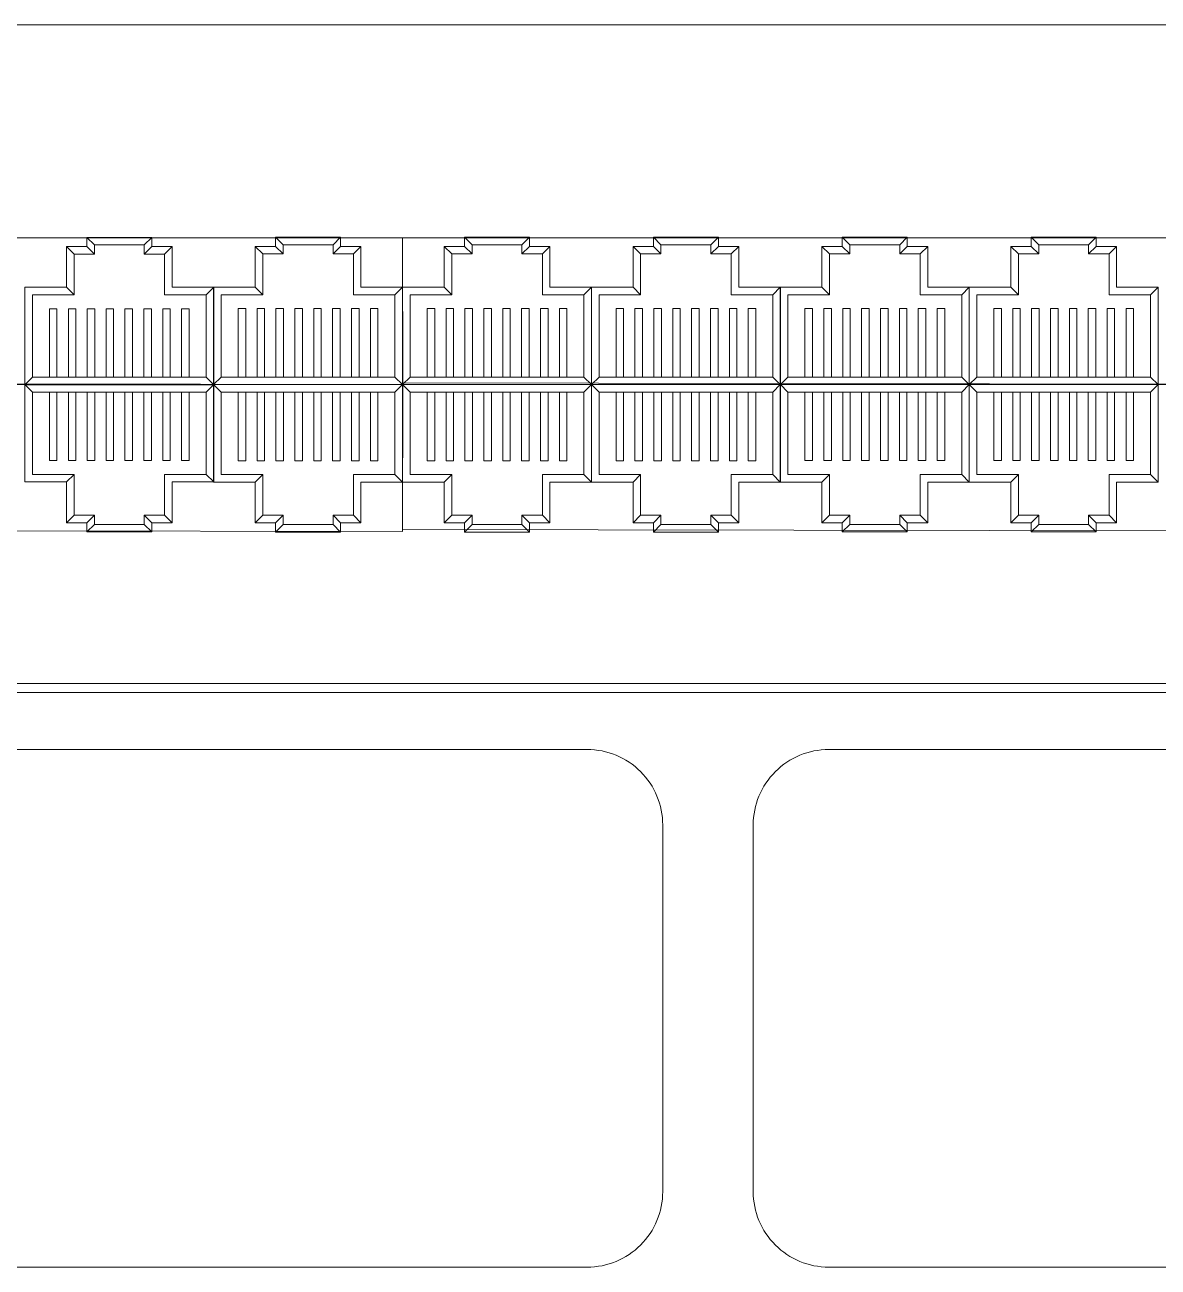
# Model space of a CAD drawing. Header units: millimetres. Extents: x -12727 to 3737, y -1743 to 2772.
# Drawn here: x 517.4 to 592.4, y 862.5 to 944.8 of the extents above; entities that cross this region are included whole.
import ezdxf

# ---------------------------------------------------------------- set-up
doc = ezdxf.new("R2010")
doc.units = ezdxf.units.MM
doc.layers.get('0').update_dxf_attribs({"lineweight": 5})
doc.layers.add('-0', color=7, linetype='Continuous', lineweight=5)

# ---------------------------------------------------------------- blocks, each defined once
blk = doc.blocks.new('ZYXEL  GS1100-24-EU0103F')
at = {"layer": '-0', "color": 253, "lineweight": 15}
for p, q in [((0, 43.609), (482.5, 43.609)), ((482.5, 0), (0, 0))]:
    blk.add_line(p, q, dxfattribs=at)
at = {"layer": '-0', "color": 253, "lineweight": 0}
for p, q in [((191.586, 29.513), (116.568, 29.513)), ((169.34, 26.234), (169.34, 28.934)), ((169.34, 28.934), (170.69, 28.934)), ((169.84, 28.434), (169.34, 28.934)), ((170.69, 28.934), (170.69, 29.541)), ((170.69, 29.541), (174.991, 29.541)), ((171.19, 29.041), (170.69, 29.541)), ((171.19, 28.434), (170.69, 28.934)), ((171.19, 28.434), (171.19, 29.041)), ((171.19, 29.041), (174.491, 29.041)), ((174.491, 29.041), (174.991, 29.541)), ((174.491, 28.434), (174.491, 29.041)), ((174.491, 28.434), (174.991, 28.934)), ((174.991, 28.934), (174.991, 29.541)), ((176.341, 28.934), (174.991, 28.934)), ((175.841, 28.434), (176.341, 28.934)), ((176.341, 26.234), (176.341, 28.934)), ((181.834, 26.243), (181.834, 28.943)), ((181.834, 28.943), (183.184, 28.943)), ((182.334, 28.443), (181.834, 28.943)), ((183.184, 28.943), (183.184, 29.55)), ((183.184, 29.55), (187.485, 29.55)), ((183.684, 29.05), (183.184, 29.55)), ((183.684, 28.443), (183.184, 28.943)), ((183.684, 28.443), (183.684, 29.05)), ((183.684, 29.05), (186.985, 29.05)), ((186.985, 29.05), (187.485, 29.55)), ((186.985, 28.443), (186.985, 29.05)), ((186.985, 28.443), (187.485, 28.943)), ((187.485, 28.943), (187.485, 29.55)), ((188.835, 28.943), (187.485, 28.943)), ((188.335, 28.443), (188.835, 28.943)), ((188.835, 26.243), (188.835, 28.943)), ((266.604, 29.513), (191.586, 29.513)), ((191.586, 29.513), (191.598, 19.791)), ((191.598, 19.791), (191.586, 29.513)), ((194.343, 26.245), (194.343, 28.946)), ((194.343, 28.946), (195.693, 28.946)), ((194.843, 28.446), (194.343, 28.946)), ((195.693, 28.946), (195.693, 29.552)), ((195.693, 29.552), (199.994, 29.552)), ((196.193, 29.052), (195.693, 29.552)), ((196.193, 28.446), (195.693, 28.946)), ((196.193, 28.446), (196.193, 29.052)), ((196.193, 29.052), (199.494, 29.052)), ((199.494, 29.052), (199.994, 29.552)), ((199.494, 28.446), (199.494, 29.052)), ((199.494, 28.446), (199.994, 28.946)), ((199.994, 28.946), (199.994, 29.552)), ((201.344, 28.946), (199.994, 28.946)), ((200.844, 28.446), (201.344, 28.946)), ((201.344, 26.245), (201.344, 28.946)), ((206.845, 26.245), (206.845, 28.946)), ((206.845, 28.946), (208.196, 28.946)), ((207.345, 28.446), (206.845, 28.946)), ((208.196, 28.946), (208.196, 29.552)), ((208.196, 29.552), (212.496, 29.552)), ((208.696, 29.052), (208.196, 29.552)), ((208.696, 28.446), (208.196, 28.946)), ((208.696, 28.446), (208.696, 29.052)), ((208.696, 29.052), (211.996, 29.052)), ((211.996, 29.052), (212.496, 29.552)), ((211.996, 28.446), (211.996, 29.052)), ((211.996, 28.446), (212.496, 28.946)), ((212.496, 28.946), (212.496, 29.552)), ((213.847, 28.946), (212.496, 28.946)), ((213.347, 28.446), (213.847, 28.946)), ((213.847, 26.245), (213.847, 28.946)), ((219.35, 26.243), (219.35, 28.943)), ((219.35, 28.943), (220.701, 28.943)), ((219.85, 28.443), (219.35, 28.943)), ((220.701, 28.943), (220.701, 29.55)), ((220.701, 29.55), (225.002, 29.55)), ((221.201, 29.05), (220.701, 29.55)), ((221.201, 28.443), (220.701, 28.943)), ((221.201, 28.443), (221.201, 29.05)), ((221.201, 29.05), (224.501, 29.05)), ((224.501, 29.05), (225.002, 29.55)), ((224.501, 28.443), (224.501, 29.05)), ((224.501, 28.443), (225.002, 28.943)), ((225.002, 28.943), (225.002, 29.55)), ((226.352, 28.943), (225.002, 28.943)), ((225.852, 28.443), (226.352, 28.943)), ((226.352, 26.243), (226.352, 28.943)), ((231.853, 26.242), (231.853, 28.943)), ((231.853, 28.943), (233.203, 28.943)), ((232.353, 28.443), (231.853, 28.943)), ((233.203, 28.943), (233.203, 29.549)), ((233.203, 29.549), (237.504, 29.549)), ((233.703, 29.049), (233.203, 29.549)), ((233.703, 28.443), (233.203, 28.943)), ((233.703, 28.443), (233.703, 29.049)), ((233.703, 29.049), (237.004, 29.049)), ((237.004, 29.049), (237.504, 29.549)), ((237.004, 28.443), (237.004, 29.049)), ((237.004, 28.443), (237.504, 28.943)), ((237.504, 28.943), (237.504, 29.549)), ((238.854, 28.943), (237.504, 28.943)), ((238.354, 28.443), (238.854, 28.943)), ((238.854, 26.242), (238.854, 28.943)), ((169.84, 25.734), (169.84, 28.434)), ((169.84, 28.434), (171.19, 28.434)), ((175.841, 28.434), (174.491, 28.434)), ((175.841, 25.734), (175.841, 28.434)), ((182.334, 25.743), (182.334, 28.443)), ((182.334, 28.443), (183.684, 28.443)), ((188.335, 28.443), (186.985, 28.443)), ((188.335, 25.743), (188.335, 28.443)), ((194.843, 25.745), (194.843, 28.446)), ((194.843, 28.446), (196.193, 28.446)), ((200.844, 28.446), (199.494, 28.446)), ((200.844, 25.745), (200.844, 28.446)), ((207.345, 25.745), (207.345, 28.446)), ((207.345, 28.446), (208.696, 28.446)), ((213.347, 28.446), (211.996, 28.446)), ((213.347, 25.745), (213.347, 28.446)), ((219.85, 25.743), (219.85, 28.443)), ((219.85, 28.443), (221.201, 28.443)), ((225.852, 28.443), (224.501, 28.443)), ((225.852, 25.743), (225.852, 28.443)), ((232.353, 25.742), (232.353, 28.443)), ((232.353, 28.443), (233.703, 28.443)), ((238.354, 28.443), (237.004, 28.443)), ((238.354, 25.742), (238.354, 28.443)), ((166.589, 19.783), (166.589, 26.234)), ((166.589, 26.234), (169.34, 26.234)), ((167.089, 20.283), (167.089, 25.734)), ((169.84, 25.734), (167.089, 25.734)), ((169.84, 25.734), (169.34, 26.234)), ((175.841, 25.734), (178.591, 25.734)), ((179.092, 26.234), (176.341, 26.234)), ((178.591, 25.734), (179.092, 26.234)), ((178.591, 20.283), (178.591, 25.734)), ((179.083, 19.792), (179.083, 26.243)), ((179.083, 26.243), (181.834, 26.243)), ((179.092, 19.783), (179.092, 26.234)), ((179.583, 20.292), (179.583, 25.743)), ((182.334, 25.743), (179.583, 25.743)), ((182.334, 25.743), (181.834, 26.243)), ((188.335, 25.743), (191.086, 25.743)), ((191.586, 26.243), (188.835, 26.243)), ((191.086, 25.743), (191.586, 26.243)), ((191.086, 20.292), (191.086, 25.743)), ((191.586, 19.792), (191.586, 26.243)), ((191.588, 19.789), (191.588, 26.241)), ((191.592, 19.794), (191.592, 26.245)), ((191.592, 26.245), (194.343, 26.245)), ((192.092, 20.294), (192.092, 25.745)), ((194.843, 25.745), (192.092, 25.745)), ((194.843, 25.745), (194.343, 26.245)), ((200.844, 25.745), (203.595, 25.745)), ((204.095, 26.245), (201.344, 26.245)), ((203.595, 25.745), (204.095, 26.245)), ((203.595, 20.294), (203.595, 25.745)), ((204.095, 19.794), (204.095, 26.245)), ((204.095, 26.245), (206.845, 26.245)), ((204.095, 19.794), (204.095, 26.245)), ((204.097, 19.792), (204.097, 26.243)), ((204.595, 20.294), (204.595, 25.745)), ((207.345, 25.745), (204.595, 25.745)), ((204.597, 20.292), (204.597, 25.743)), ((207.345, 25.745), (206.845, 26.245)), ((213.347, 25.745), (216.097, 25.745)), ((216.597, 26.245), (213.847, 26.245)), ((216.097, 25.745), (216.597, 26.245)), ((216.097, 20.294), (216.097, 25.745)), ((216.597, 19.794), (216.597, 26.245)), ((216.6, 19.792), (216.6, 26.243)), ((216.6, 26.243), (219.35, 26.243)), ((217.1, 20.292), (217.1, 25.743)), ((219.85, 25.743), (217.1, 25.743)), ((219.85, 25.743), (219.35, 26.243)), ((225.852, 25.743), (228.602, 25.743)), ((229.102, 26.243), (226.352, 26.243)), ((228.602, 25.743), (229.102, 26.243)), ((228.602, 20.292), (228.602, 25.743)), ((229.102, 19.792), (229.102, 26.243)), ((229.102, 19.791), (229.102, 26.242)), ((229.102, 26.242), (231.853, 26.242)), ((229.602, 20.291), (229.602, 25.742)), ((232.353, 25.742), (229.602, 25.742)), ((232.353, 25.742), (231.853, 26.242)), ((238.354, 25.742), (241.105, 25.742)), ((241.605, 26.242), (238.854, 26.242)), ((241.105, 25.742), (241.605, 26.242)), ((241.105, 20.291), (241.105, 25.742)), ((241.605, 19.791), (241.605, 26.242)), ((168.714, 24.82), (168.214, 24.82)), ((168.214, 20.283), (168.214, 24.82)), ((168.714, 20.283), (168.714, 24.82)), ((169.465, 20.283), (169.465, 24.82)), ((169.465, 24.82), (169.965, 24.82)), ((169.965, 20.283), (169.965, 24.82)), ((170.715, 20.276), (170.715, 24.82)), ((170.715, 24.82), (171.215, 24.82)), ((171.215, 20.283), (171.215, 24.82)), ((171.965, 20.283), (171.965, 24.82)), ((171.965, 24.82), (172.465, 24.82)), ((172.465, 20.283), (172.465, 24.82)), ((173.215, 20.283), (173.215, 24.82)), ((173.215, 24.82), (173.715, 24.82)), ((173.715, 20.283), (173.715, 24.82)), ((174.466, 20.283), (174.466, 24.82)), ((174.466, 24.82), (174.966, 24.82)), ((174.966, 20.283), (174.966, 24.82)), ((175.716, 20.276), (175.716, 24.82)), ((175.716, 24.82), (176.216, 24.82)), ((176.216, 20.283), (176.216, 24.82)), ((176.966, 20.283), (176.966, 24.82)), ((176.966, 24.82), (177.466, 24.82)), ((177.466, 20.283), (177.466, 24.82)), ((181.209, 24.829), (180.708, 24.829)), ((180.708, 20.292), (180.708, 24.829)), ((181.209, 20.292), (181.209, 24.829)), ((181.959, 20.292), (181.959, 24.829)), ((181.959, 24.829), (182.459, 24.829)), ((182.459, 20.292), (182.459, 24.829)), ((183.209, 20.285), (183.209, 24.829)), ((183.209, 24.829), (183.709, 24.829)), ((183.709, 20.292), (183.709, 24.829)), ((184.459, 20.292), (184.459, 24.829)), ((184.459, 24.829), (184.959, 24.829)), ((184.959, 20.292), (184.959, 24.829)), ((185.709, 20.292), (185.709, 24.829)), ((185.709, 24.829), (186.209, 24.829)), ((186.209, 20.292), (186.209, 24.829)), ((186.96, 20.292), (186.96, 24.829)), ((186.96, 24.829), (187.46, 24.829)), ((187.46, 20.292), (187.46, 24.829)), ((188.21, 20.285), (188.21, 24.829)), ((188.21, 24.829), (188.71, 24.829)), ((188.71, 20.292), (188.71, 24.829)), ((189.46, 20.292), (189.46, 24.829)), ((189.46, 24.829), (189.96, 24.829)), ((189.96, 20.292), (189.96, 24.829)), ((193.718, 24.831), (193.218, 24.831)), ((193.218, 20.294), (193.218, 24.831)), ((193.718, 20.294), (193.718, 24.831)), ((194.468, 20.294), (194.468, 24.831)), ((194.468, 24.831), (194.968, 24.831)), ((194.968, 20.294), (194.968, 24.831)), ((195.718, 20.288), (195.718, 24.831)), ((195.718, 24.831), (196.218, 24.831)), ((196.218, 20.294), (196.218, 24.831)), ((196.968, 20.294), (196.968, 24.831)), ((196.968, 24.831), (197.468, 24.831)), ((197.468, 20.294), (197.468, 24.831)), ((198.218, 20.294), (198.218, 24.831)), ((198.218, 24.831), (198.719, 24.831)), ((198.719, 20.294), (198.719, 24.831)), ((199.469, 20.294), (199.469, 24.831)), ((199.469, 24.831), (199.969, 24.831)), ((199.969, 20.294), (199.969, 24.831)), ((200.719, 20.288), (200.719, 24.831)), ((200.719, 24.831), (201.219, 24.831)), ((201.219, 20.294), (201.219, 24.831)), ((201.969, 20.294), (201.969, 24.831)), ((201.969, 24.831), (202.469, 24.831)), ((202.469, 20.294), (202.469, 24.831)), ((206.22, 24.831), (205.72, 24.831)), ((205.72, 20.294), (205.72, 24.831)), ((206.22, 20.294), (206.22, 24.831)), ((206.97, 20.294), (206.97, 24.831)), ((206.97, 24.831), (207.47, 24.831)), ((207.47, 20.294), (207.47, 24.831)), ((208.221, 20.288), (208.221, 24.831)), ((208.221, 24.831), (208.721, 24.831)), ((208.721, 20.294), (208.721, 24.831)), ((209.471, 20.294), (209.471, 24.831)), ((209.471, 24.831), (209.971, 24.831)), ((209.971, 20.294), (209.971, 24.831)), ((210.721, 20.294), (210.721, 24.831)), ((210.721, 24.831), (211.221, 24.831)), ((211.221, 20.294), (211.221, 24.831)), ((211.971, 20.294), (211.971, 24.831)), ((211.971, 24.831), (212.471, 24.831)), ((212.471, 20.294), (212.471, 24.831)), ((213.222, 20.288), (213.222, 24.831)), ((213.222, 24.831), (213.722, 24.831)), ((213.722, 20.294), (213.722, 24.831)), ((214.472, 20.294), (214.472, 24.831)), ((214.472, 24.831), (214.972, 24.831)), ((214.972, 20.294), (214.972, 24.831)), ((218.725, 24.829), (218.225, 24.829)), ((218.225, 20.292), (218.225, 24.829)), ((218.725, 20.292), (218.725, 24.829)), ((219.475, 20.292), (219.475, 24.829)), ((219.475, 24.829), (219.976, 24.829)), ((219.976, 20.292), (219.976, 24.829)), ((220.726, 20.285), (220.726, 24.829)), ((220.726, 24.829), (221.226, 24.829)), ((221.226, 20.292), (221.226, 24.829)), ((221.976, 20.292), (221.976, 24.829)), ((221.976, 24.829), (222.476, 24.829)), ((222.476, 20.292), (222.476, 24.829)), ((223.226, 20.292), (223.226, 24.829)), ((223.226, 24.829), (223.726, 24.829)), ((223.726, 20.292), (223.726, 24.829)), ((224.476, 20.292), (224.476, 24.829)), ((224.476, 24.829), (224.976, 24.829)), ((224.976, 20.292), (224.976, 24.829)), ((225.727, 20.285), (225.727, 24.829)), ((225.727, 24.829), (226.227, 24.829)), ((226.227, 20.292), (226.227, 24.829)), ((226.977, 20.292), (226.977, 24.829)), ((226.977, 24.829), (227.477, 24.829)), ((227.477, 20.292), (227.477, 24.829)), ((231.228, 24.828), (230.728, 24.828)), ((230.728, 20.291), (230.728, 24.828)), ((231.228, 20.291), (231.228, 24.828)), ((231.978, 20.291), (231.978, 24.828)), ((231.978, 24.828), (232.478, 24.828)), ((232.478, 20.291), (232.478, 24.828)), ((233.228, 20.285), (233.228, 24.828)), ((233.228, 24.828), (233.728, 24.828)), ((233.728, 20.291), (233.728, 24.828)), ((234.479, 20.291), (234.479, 24.828)), ((234.479, 24.828), (234.979, 24.828)), ((234.979, 20.291), (234.979, 24.828)), ((235.729, 20.291), (235.729, 24.828)), ((235.729, 24.828), (236.229, 24.828)), ((236.229, 20.291), (236.229, 24.828)), ((236.979, 20.291), (236.979, 24.828)), ((236.979, 24.828), (237.479, 24.828)), ((237.479, 20.291), (237.479, 24.828)), ((238.229, 20.285), (238.229, 24.828)), ((238.229, 24.828), (238.729, 24.828)), ((238.729, 20.291), (238.729, 24.828)), ((239.48, 20.291), (239.48, 24.828)), ((239.48, 24.828), (239.98, 24.828)), ((239.98, 20.291), (239.98, 24.828)), ((116.58, 19.914), (191.598, 19.797)), ((116.58, 19.791), (191.598, 19.791)), ((166.589, 19.783), (167.089, 20.283)), ((166.589, 19.801), (179.092, 19.801)), ((166.589, 19.801), (166.589, 13.349)), ((166.589, 19.801), (167.089, 19.3)), ((166.589, 19.783), (179.092, 19.783)), ((167.089, 20.283), (178.591, 20.283)), ((179.092, 19.801), (172.84, 19.801)), ((179.092, 19.783), (172.84, 19.783)), ((179.092, 19.783), (178.591, 20.283)), ((179.092, 19.801), (178.591, 19.3)), ((179.083, 19.792), (179.583, 20.292)), ((179.083, 19.792), (191.586, 19.792)), ((179.083, 19.792), (179.083, 13.34)), ((179.083, 19.792), (179.583, 19.291)), ((179.083, 19.792), (191.586, 19.792)), ((179.092, 19.801), (179.092, 13.349)), ((179.583, 20.292), (191.086, 20.292)), ((191.586, 19.792), (185.334, 19.792)), ((191.586, 19.792), (185.334, 19.792)), ((191.586, 19.792), (191.086, 20.292)), ((191.586, 19.792), (191.086, 19.291)), ((191.586, 10.192), (191.598, 19.914)), ((191.598, 19.797), (191.586, 10.075)), ((191.586, 19.792), (191.586, 13.34)), ((191.588, 19.794), (191.588, 13.343)), ((191.592, 19.794), (192.092, 20.294)), ((191.592, 19.794), (204.095, 19.794)), ((191.592, 19.794), (191.592, 13.343)), ((191.592, 19.794), (192.092, 19.294)), ((191.592, 19.794), (204.095, 19.794)), ((191.598, 19.914), (266.616, 19.797)), ((191.598, 19.791), (266.616, 19.791)), ((192.092, 20.294), (203.595, 20.294)), ((204.095, 19.794), (197.843, 19.794)), ((204.095, 19.794), (197.843, 19.794)), ((204.095, 19.794), (203.595, 20.294)), ((204.095, 19.794), (203.595, 19.294)), ((204.095, 19.794), (204.595, 20.294)), ((204.095, 19.794), (216.597, 19.794)), ((204.095, 19.794), (204.095, 13.343)), ((204.095, 19.794), (204.595, 19.294)), ((204.095, 19.794), (216.597, 19.794)), ((204.095, 19.794), (204.095, 13.343)), ((204.097, 19.792), (204.597, 20.292)), ((204.097, 19.796), (204.097, 13.345)), ((204.097, 19.796), (204.597, 19.296)), ((204.595, 20.294), (216.097, 20.294)), ((216.597, 19.794), (210.346, 19.794)), ((216.597, 19.794), (210.346, 19.794)), ((216.597, 19.794), (216.097, 20.294)), ((216.597, 19.794), (216.097, 19.294)), ((216.597, 19.794), (216.597, 13.343)), ((216.6, 19.792), (217.1, 20.292)), ((216.6, 19.796), (229.102, 19.796)), ((216.6, 19.796), (216.6, 13.345)), ((216.6, 19.796), (217.1, 19.296)), ((216.6, 19.792), (229.102, 19.792)), ((217.1, 20.292), (228.602, 20.292)), ((229.102, 19.796), (222.851, 19.796)), ((229.102, 19.792), (222.851, 19.792)), ((229.102, 19.792), (228.602, 20.292)), ((229.102, 19.796), (228.602, 19.296)), ((229.102, 19.791), (229.602, 20.291)), ((229.102, 19.797), (241.605, 19.797)), ((229.102, 19.797), (229.102, 13.345)), ((229.102, 19.797), (229.602, 19.296)), ((229.102, 19.796), (229.102, 13.345)), ((229.102, 19.791), (241.605, 19.791)), ((229.602, 20.291), (241.105, 20.291)), ((241.605, 19.797), (235.354, 19.797)), ((241.605, 19.791), (235.354, 19.791)), ((241.605, 19.791), (241.105, 20.291)), ((241.605, 19.797), (241.105, 19.296)), ((241.605, 19.797), (241.605, 13.345)), ((167.089, 19.3), (178.591, 19.3)), ((167.089, 19.3), (167.089, 13.849)), ((168.214, 19.3), (168.214, 14.764)), ((168.714, 19.3), (168.714, 14.764)), ((169.465, 19.3), (169.465, 14.764)), ((169.965, 19.3), (169.965, 14.764)), ((170.715, 19.307), (170.715, 14.764)), ((171.215, 19.3), (171.215, 14.764)), ((171.965, 19.3), (171.965, 14.764)), ((172.465, 19.3), (172.465, 14.764)), ((173.215, 19.3), (173.215, 14.764)), ((173.715, 19.3), (173.715, 14.764)), ((174.466, 19.3), (174.466, 14.764)), ((174.966, 19.3), (174.966, 14.764)), ((175.716, 19.307), (175.716, 14.764)), ((176.216, 19.3), (176.216, 14.764)), ((176.966, 19.3), (176.966, 14.764)), ((177.466, 19.3), (177.466, 14.764)), ((178.591, 19.3), (178.591, 13.849)), ((179.583, 19.291), (191.086, 19.291)), ((179.583, 19.291), (179.583, 13.84)), ((180.708, 19.291), (180.708, 14.755)), ((181.209, 19.291), (181.209, 14.755)), ((181.959, 19.291), (181.959, 14.755)), ((182.459, 19.291), (182.459, 14.755)), ((183.209, 19.298), (183.209, 14.755)), ((183.709, 19.291), (183.709, 14.755)), ((184.459, 19.291), (184.459, 14.755)), ((184.959, 19.291), (184.959, 14.755)), ((185.709, 19.291), (185.709, 14.755)), ((186.209, 19.291), (186.209, 14.755)), ((186.96, 19.291), (186.96, 14.755)), ((187.46, 19.291), (187.46, 14.755)), ((188.21, 19.298), (188.21, 14.755)), ((188.71, 19.291), (188.71, 14.755)), ((189.46, 19.291), (189.46, 14.755)), ((189.96, 19.291), (189.96, 14.755)), ((191.086, 19.291), (191.086, 13.84)), ((192.092, 19.294), (203.595, 19.294)), ((192.092, 19.294), (192.092, 13.843)), ((193.218, 19.294), (193.218, 14.757)), ((193.718, 19.294), (193.718, 14.757)), ((194.468, 19.294), (194.468, 14.757)), ((194.968, 19.294), (194.968, 14.757)), ((195.718, 19.3), (195.718, 14.757)), ((196.218, 19.294), (196.218, 14.757)), ((196.968, 19.294), (196.968, 14.757)), ((197.468, 19.294), (197.468, 14.757)), ((198.218, 19.294), (198.218, 14.757)), ((198.719, 19.294), (198.719, 14.757)), ((199.469, 19.294), (199.469, 14.757)), ((199.969, 19.294), (199.969, 14.757)), ((200.719, 19.3), (200.719, 14.757)), ((201.219, 19.294), (201.219, 14.757)), ((201.969, 19.294), (201.969, 14.757)), ((202.469, 19.294), (202.469, 14.757)), ((203.595, 19.294), (203.595, 13.843)), ((204.595, 19.294), (216.097, 19.294)), ((204.595, 19.294), (204.595, 13.843)), ((204.597, 19.296), (204.597, 13.845)), ((205.72, 19.294), (205.72, 14.757)), ((206.22, 19.294), (206.22, 14.757)), ((206.97, 19.294), (206.97, 14.757)), ((207.47, 19.294), (207.47, 14.757)), ((208.221, 19.3), (208.221, 14.757)), ((208.721, 19.294), (208.721, 14.757)), ((209.471, 19.294), (209.471, 14.757)), ((209.971, 19.294), (209.971, 14.757)), ((210.721, 19.294), (210.721, 14.757)), ((211.221, 19.294), (211.221, 14.757)), ((211.971, 19.294), (211.971, 14.757)), ((212.471, 19.294), (212.471, 14.757)), ((213.222, 19.3), (213.222, 14.757)), ((213.722, 19.294), (213.722, 14.757)), ((214.472, 19.294), (214.472, 14.757)), ((214.972, 19.294), (214.972, 14.757)), ((216.097, 19.294), (216.097, 13.843)), ((217.1, 19.296), (228.602, 19.296)), ((217.1, 19.296), (217.1, 13.845)), ((218.225, 19.296), (218.225, 14.759)), ((218.725, 19.296), (218.725, 14.759)), ((219.475, 19.296), (219.475, 14.759)), ((219.976, 19.296), (219.976, 14.759)), ((220.726, 19.302), (220.726, 14.759)), ((221.226, 19.296), (221.226, 14.759)), ((221.976, 19.296), (221.976, 14.759)), ((222.476, 19.296), (222.476, 14.759)), ((223.226, 19.296), (223.226, 14.759)), ((223.726, 19.296), (223.726, 14.759)), ((224.476, 19.296), (224.476, 14.759)), ((224.976, 19.296), (224.976, 14.759)), ((225.727, 19.302), (225.727, 14.759)), ((226.227, 19.296), (226.227, 14.759)), ((226.977, 19.296), (226.977, 14.759)), ((227.477, 19.296), (227.477, 14.759)), ((228.602, 19.296), (228.602, 13.845)), ((229.602, 19.296), (241.105, 19.296)), ((229.602, 19.296), (229.602, 13.845)), ((230.728, 19.296), (230.728, 14.76)), ((231.228, 19.296), (231.228, 14.76)), ((231.978, 19.296), (231.978, 14.76)), ((232.478, 19.296), (232.478, 14.76)), ((233.228, 19.303), (233.228, 14.76)), ((233.728, 19.296), (233.728, 14.76)), ((234.479, 19.296), (234.479, 14.76)), ((234.979, 19.296), (234.979, 14.76)), ((235.729, 19.296), (235.729, 14.76)), ((236.229, 19.296), (236.229, 14.76)), ((236.979, 19.296), (236.979, 14.76)), ((237.479, 19.296), (237.479, 14.76)), ((238.229, 19.303), (238.229, 14.76)), ((238.729, 19.296), (238.729, 14.76)), ((239.48, 19.296), (239.48, 14.76)), ((239.98, 19.296), (239.98, 14.76)), ((241.105, 19.296), (241.105, 13.845)), ((168.714, 14.764), (168.214, 14.764)), ((169.465, 14.764), (169.965, 14.764)), ((170.715, 14.764), (171.215, 14.764)), ((171.965, 14.764), (172.465, 14.764)), ((173.215, 14.764), (173.715, 14.764)), ((174.466, 14.764), (174.966, 14.764)), ((175.716, 14.764), (176.216, 14.764)), ((176.966, 14.764), (177.466, 14.764)), ((181.209, 14.755), (180.708, 14.755)), ((181.959, 14.755), (182.459, 14.755)), ((183.209, 14.755), (183.709, 14.755)), ((184.459, 14.755), (184.959, 14.755)), ((185.709, 14.755), (186.209, 14.755)), ((186.96, 14.755), (187.46, 14.755)), ((188.21, 14.755), (188.71, 14.755)), ((189.46, 14.755), (189.96, 14.755)), ((193.718, 14.757), (193.218, 14.757)), ((194.468, 14.757), (194.968, 14.757)), ((195.718, 14.757), (196.218, 14.757)), ((196.968, 14.757), (197.468, 14.757)), ((198.218, 14.757), (198.719, 14.757)), ((199.469, 14.757), (199.969, 14.757)), ((200.719, 14.757), (201.219, 14.757)), ((201.969, 14.757), (202.469, 14.757)), ((206.22, 14.757), (205.72, 14.757)), ((206.97, 14.757), (207.47, 14.757)), ((208.221, 14.757), (208.721, 14.757)), ((209.471, 14.757), (209.971, 14.757)), ((210.721, 14.757), (211.221, 14.757)), ((211.971, 14.757), (212.471, 14.757)), ((213.222, 14.757), (213.722, 14.757)), ((214.472, 14.757), (214.972, 14.757)), ((218.725, 14.759), (218.225, 14.759)), ((219.475, 14.759), (219.976, 14.759)), ((220.726, 14.759), (221.226, 14.759)), ((221.976, 14.759), (222.476, 14.759)), ((223.226, 14.759), (223.726, 14.759)), ((224.476, 14.759), (224.976, 14.759)), ((225.727, 14.759), (226.227, 14.759)), ((226.977, 14.759), (227.477, 14.759)), ((231.228, 14.76), (230.728, 14.76)), ((231.978, 14.76), (232.478, 14.76)), ((233.228, 14.76), (233.728, 14.76)), ((234.479, 14.76), (234.979, 14.76)), ((235.729, 14.76), (236.229, 14.76)), ((236.979, 14.76), (237.479, 14.76)), ((238.229, 14.76), (238.729, 14.76)), ((239.48, 14.76), (239.98, 14.76)), ((166.589, 13.349), (169.34, 13.349)), ((169.84, 13.849), (167.089, 13.849)), ((169.84, 13.849), (169.34, 13.349)), ((169.34, 13.349), (169.34, 10.649)), ((169.84, 13.849), (169.84, 11.149)), ((175.841, 13.849), (178.591, 13.849)), ((175.841, 13.849), (175.841, 11.149)), ((179.092, 13.349), (176.341, 13.349)), ((176.341, 13.349), (176.341, 10.649)), ((178.591, 13.849), (179.092, 13.349)), ((179.083, 13.34), (181.834, 13.34)), ((182.334, 13.84), (179.583, 13.84)), ((182.334, 13.84), (181.834, 13.34)), ((181.834, 13.34), (181.834, 10.64)), ((182.334, 13.84), (182.334, 11.14)), ((188.335, 13.84), (191.086, 13.84)), ((188.335, 13.84), (188.335, 11.14)), ((191.586, 13.34), (188.835, 13.34)), ((188.835, 13.34), (188.835, 10.64)), ((191.086, 13.84), (191.586, 13.34)), ((191.592, 13.343), (194.343, 13.343)), ((194.843, 13.843), (192.092, 13.843)), ((194.843, 13.843), (194.343, 13.343)), ((194.343, 13.343), (194.343, 10.642)), ((194.843, 13.843), (194.843, 11.142)), ((200.844, 13.843), (203.595, 13.843)), ((200.844, 13.843), (200.844, 11.142)), ((204.095, 13.343), (201.344, 13.343)), ((201.344, 13.343), (201.344, 10.642)), ((203.595, 13.843), (204.095, 13.343)), ((204.095, 13.343), (206.845, 13.343)), ((207.345, 13.843), (204.595, 13.843)), ((207.345, 13.843), (206.845, 13.343)), ((206.845, 13.343), (206.845, 10.642)), ((207.345, 13.843), (207.345, 11.142)), ((213.347, 13.843), (216.097, 13.843)), ((213.347, 13.843), (213.347, 11.142)), ((216.597, 13.343), (213.847, 13.343)), ((213.847, 13.343), (213.847, 10.642)), ((216.097, 13.843), (216.597, 13.343)), ((216.6, 13.345), (219.35, 13.345)), ((219.85, 13.845), (217.1, 13.845)), ((219.85, 13.845), (219.35, 13.345)), ((219.35, 13.345), (219.35, 10.644)), ((219.85, 13.845), (219.85, 11.144)), ((225.852, 13.845), (228.602, 13.845)), ((225.852, 13.845), (225.852, 11.144)), ((229.102, 13.345), (226.352, 13.345)), ((226.352, 13.345), (226.352, 10.644)), ((228.602, 13.845), (229.102, 13.345)), ((229.102, 13.345), (231.853, 13.345)), ((232.353, 13.845), (229.602, 13.845)), ((232.353, 13.845), (231.853, 13.345)), ((231.853, 13.345), (231.853, 10.645)), ((232.353, 13.845), (232.353, 11.145)), ((238.354, 13.845), (241.105, 13.845)), ((238.354, 13.845), (238.354, 11.145)), ((241.605, 13.345), (238.854, 13.345)), ((238.854, 13.345), (238.854, 10.645)), ((241.105, 13.845), (241.605, 13.345)), ((169.84, 11.149), (169.34, 10.649)), ((169.84, 11.149), (171.19, 11.149)), ((171.19, 11.149), (170.69, 10.649)), ((171.19, 11.149), (171.19, 10.542)), ((174.491, 11.149), (174.991, 10.649)), ((175.841, 11.149), (174.491, 11.149)), ((174.491, 11.149), (174.491, 10.542)), ((175.841, 11.149), (176.341, 10.649)), ((182.334, 11.14), (181.834, 10.64)), ((182.334, 11.14), (183.684, 11.14)), ((183.684, 11.14), (183.184, 10.64)), ((183.684, 11.14), (183.684, 10.533)), ((186.985, 11.14), (187.485, 10.64)), ((188.335, 11.14), (186.985, 11.14)), ((186.985, 11.14), (186.985, 10.533)), ((188.335, 11.14), (188.835, 10.64)), ((194.843, 11.142), (194.343, 10.642)), ((194.843, 11.142), (196.193, 11.142)), ((196.193, 11.142), (195.693, 10.642)), ((196.193, 11.142), (196.193, 10.536)), ((199.494, 11.142), (199.994, 10.642)), ((200.844, 11.142), (199.494, 11.142)), ((199.494, 11.142), (199.494, 10.536)), ((200.844, 11.142), (201.344, 10.642)), ((207.345, 11.142), (206.845, 10.642)), ((207.345, 11.142), (208.696, 11.142)), ((208.696, 11.142), (208.196, 10.642)), ((208.696, 11.142), (208.696, 10.536)), ((211.996, 11.142), (212.496, 10.642)), ((213.347, 11.142), (211.996, 11.142)), ((211.996, 11.142), (211.996, 10.536)), ((213.347, 11.142), (213.847, 10.642)), ((219.85, 11.144), (219.35, 10.644)), ((219.85, 11.144), (221.201, 11.144)), ((221.201, 11.144), (220.701, 10.644)), ((221.201, 11.144), (221.201, 10.538)), ((224.501, 11.144), (225.002, 10.644)), ((225.852, 11.144), (224.501, 11.144)), ((224.501, 11.144), (224.501, 10.538)), ((225.852, 11.144), (226.352, 10.644)), ((232.353, 11.145), (231.853, 10.645)), ((232.353, 11.145), (233.703, 11.145)), ((233.703, 11.145), (233.203, 10.645)), ((233.703, 11.145), (233.703, 10.538)), ((237.004, 11.145), (237.504, 10.645)), ((238.354, 11.145), (237.004, 11.145)), ((237.004, 11.145), (237.004, 10.538)), ((238.354, 11.145), (238.854, 10.645)), ((191.586, 10.075), (116.568, 10.192)), ((169.34, 10.649), (170.69, 10.649)), ((170.69, 10.649), (170.69, 10.042)), ((171.19, 10.542), (170.69, 10.042)), ((170.69, 10.042), (174.991, 10.042)), ((171.19, 10.542), (174.491, 10.542)), ((174.491, 10.542), (174.991, 10.042)), ((176.341, 10.649), (174.991, 10.649)), ((174.991, 10.649), (174.991, 10.042)), ((181.834, 10.64), (183.184, 10.64)), ((183.184, 10.64), (183.184, 10.033)), ((183.684, 10.533), (183.184, 10.033)), ((183.184, 10.033), (187.485, 10.033)), ((183.684, 10.533), (186.985, 10.533)), ((186.985, 10.533), (187.485, 10.033)), ((188.835, 10.64), (187.485, 10.64)), ((187.485, 10.64), (187.485, 10.033)), ((266.604, 10.075), (191.586, 10.192)), ((194.343, 10.642), (195.693, 10.642)), ((195.693, 10.642), (195.693, 10.036)), ((196.193, 10.536), (195.693, 10.036)), ((195.693, 10.036), (199.994, 10.036)), ((196.193, 10.536), (199.494, 10.536)), ((199.494, 10.536), (199.994, 10.036)), ((201.344, 10.642), (199.994, 10.642)), ((199.994, 10.642), (199.994, 10.036)), ((206.845, 10.642), (208.196, 10.642)), ((208.196, 10.642), (208.196, 10.036)), ((208.696, 10.536), (208.196, 10.036)), ((208.196, 10.036), (212.496, 10.036)), ((208.696, 10.536), (211.996, 10.536)), ((211.996, 10.536), (212.496, 10.036)), ((213.847, 10.642), (212.496, 10.642)), ((212.496, 10.642), (212.496, 10.036)), ((219.35, 10.644), (220.701, 10.644)), ((220.701, 10.644), (220.701, 10.038)), ((221.201, 10.538), (220.701, 10.038)), ((220.701, 10.038), (225.002, 10.038)), ((221.201, 10.538), (224.501, 10.538)), ((224.501, 10.538), (225.002, 10.038)), ((226.352, 10.644), (225.002, 10.644)), ((225.002, 10.644), (225.002, 10.038)), ((231.853, 10.645), (233.203, 10.645)), ((233.203, 10.645), (233.203, 10.038)), ((233.703, 10.538), (233.203, 10.038)), ((233.203, 10.038), (237.504, 10.038)), ((233.703, 10.538), (237.004, 10.538)), ((237.004, 10.538), (237.504, 10.038)), ((238.854, 10.645), (237.504, 10.645)), ((237.504, 10.645), (237.504, 10.038))]:
    blk.add_line(p, q, dxfattribs=at)
blk = doc.blocks.new('ЦМО ГКО-О-2')
at = {"layer": '-0', "color": 253, "lineweight": 15}
blk.add_line((0, 43.609), (482.5, 43.609), dxfattribs=at)
at = {"color": 253}
for points in [[(159.479, 39.84), (203.527, 39.84, -0.414214), (208.527, 34.84), (208.527, 10.574, -0.414214), (203.527, 5.574), (159.479, 5.574, -0.414214), (154.479, 10.574), (154.479, 34.84, -0.414214)], [(219.517, 39.84), (263.566, 39.84, -0.414214), (268.566, 34.84), (268.566, 10.574, -0.414214), (263.566, 5.574), (219.517, 5.574, -0.414214), (214.517, 10.574), (214.517, 34.84, -0.414214)]]:
    blk.add_lwpolyline(points, format="xyb", close=True, dxfattribs=at)

msp = doc.modelspace()

# ---------------------------------------------------------------- block references
at = {"color": 253}
for name, p in [('ZYXEL  GS1100-24-EU0103F', (350.826, 901.164)), ('ЦМО ГКО-О-2', (351.111, 856.962))]:
    msp.add_blockref(name, p, dxfattribs=at)

doc.saveas('drawing.dxf')
